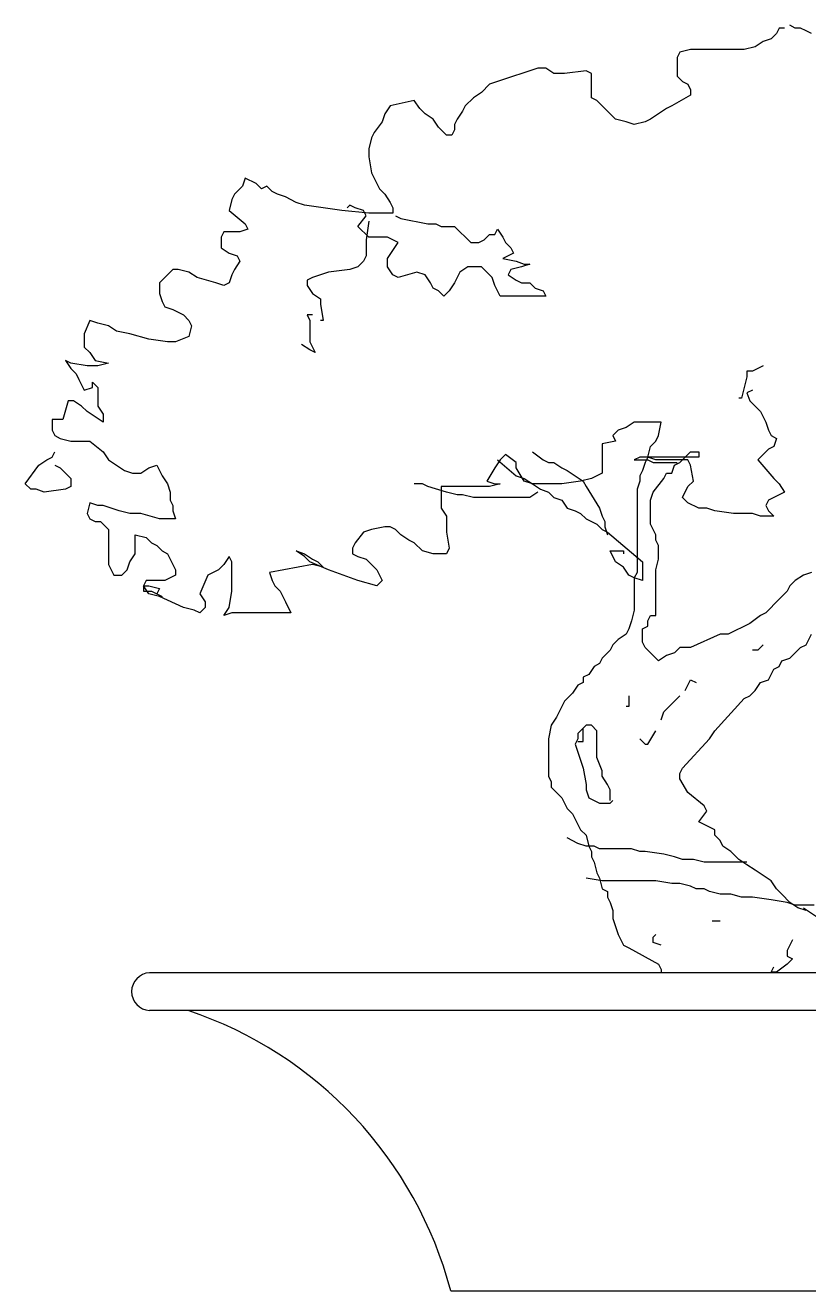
# Model space of a CAD drawing. Header units: millimetres. Extents: x 0 to 25200, y 0 to 17820.
# Drawn here: x 14782.4 to 15000.1, y 10444.2 to 10795.9 of the extents above; entities that cross this region are included whole.
import ezdxf

# ---------------------------------------------------------------- set-up
doc = ezdxf.new("R2010")
doc.units = ezdxf.units.MM
doc.header["$LTSCALE"] = 100
doc.header["$MEASUREMENT"] = 0
doc.layers.add('CO-TREE', color=251, linetype='Continuous')

# ---------------------------------------------------------------- blocks, each defined once
blk = doc.blocks.new('T-302')
at = {"layer": 'CO-TREE'}
for p, q in [((-24.81, 349.42), (-26.3, 347.93)), ((-24.06, 350.91), (-24.81, 349.42)), ((-22.57, 350.91), (-24.06, 350.91)), ((-19.59, 350.91), (-21.08, 351.66)), ((-18.1, 350.91), (-19.59, 350.91)), ((-16.61, 350.17), (-18.1, 350.91)), ((-15.11, 349.42), (-16.61, 350.17)), ((-48.67, 344.95), (-51.65, 344.21)), ((-33.76, 344.95), (-48.67, 344.95)), ((-30.77, 345.7), (-33.76, 344.95)), ((-28.54, 347.19), (-30.77, 345.7)), ((-26.3, 347.93), (-28.54, 347.19)), ((-51.65, 344.21), (-52.4, 342.71)), ((-52.4, 342.71), (-52.4, 337.5)), ((-93.41, 338.99), (-100.12, 336.75)), ((-91.17, 339.73), (-93.41, 338.99)), ((-88.93, 339.73), (-91.17, 339.73)), ((-86.7, 338.24), (-88.93, 339.73)), ((-83.71, 338.24), (-86.7, 338.24)), ((-77.75, 338.99), (-83.71, 338.24)), ((-76.26, 338.24), (-77.75, 338.99)), ((-76.26, 331.53), (-76.26, 338.24)), ((-104.59, 335.26), (-106.83, 333.02)), ((-100.12, 336.75), (-104.59, 335.26)), ((-52.4, 337.5), (-50.91, 336.01)), ((-50.91, 336.01), (-49.41, 335.26)), ((-49.41, 335.26), (-48.67, 333.77)), ((-125.47, 330.79), (-132.18, 329.3)), ((-123.98, 328.55), (-125.47, 330.79)), ((-109.07, 331.53), (-111.3, 329.3)), ((-106.83, 333.02), (-109.07, 331.53)), ((-74.77, 330.79), (-76.26, 331.53)), ((-73.28, 329.3), (-74.77, 330.79)), ((-48.67, 332.28), (-53.89, 329.3)), ((-48.67, 333.77), (-48.67, 332.28)), ((-133.67, 327.06), (-134.42, 324.83)), ((-132.18, 329.3), (-133.67, 327.06)), ((-122.49, 327.06), (-123.98, 328.55)), ((-120.25, 325.57), (-122.49, 327.06)), ((-112.05, 327.81), (-113.54, 325.57)), ((-111.3, 329.3), (-112.05, 327.81)), ((-71.78, 327.81), (-73.28, 329.3)), ((-69.55, 325.57), (-71.78, 327.81)), ((-57.62, 327.06), (-59.85, 325.57)), ((-55.38, 328.55), (-57.62, 327.06)), ((-53.89, 329.3), (-55.38, 328.55)), ((-134.42, 324.83), (-136.66, 321.84)), ((-118.76, 323.33), (-120.25, 325.57)), ((-113.54, 325.57), (-114.29, 324.08)), ((-114.29, 324.08), (-114.29, 322.59)), ((-66.56, 324.83), (-69.55, 325.57)), ((-64.33, 324.08), (-66.56, 324.83)), ((-61.35, 324.83), (-64.33, 324.08)), ((-59.85, 325.57), (-61.35, 324.83)), ((-137.4, 320.35), (-138.15, 317.37)), ((-136.66, 321.84), (-137.4, 320.35)), ((-116.52, 321.1), (-118.76, 323.33)), ((-115.03, 321.1), (-116.52, 321.1)), ((-114.29, 322.59), (-115.03, 321.1)), ((-138.15, 317.37), (-138.15, 315.14)), ((-138.15, 315.14), (-137.4, 310.66)), ((-137.4, 310.66), (-136.66, 309.17)), ((-173.19, 306.94), (-175.43, 304.7)), ((-172.45, 309.17), (-173.19, 306.94)), ((-169.47, 307.68), (-172.45, 309.17)), ((-167.97, 306.19), (-169.47, 307.68)), ((-166.48, 306.94), (-167.97, 306.19)), ((-164.99, 305.45), (-166.48, 306.94)), ((-136.66, 309.17), (-135.17, 306.19)), ((-135.17, 306.19), (-133.67, 304.7)), ((-176.18, 303.21), (-176.92, 300.23)), ((-175.43, 304.7), (-176.18, 303.21)), ((-163.5, 304.7), (-164.99, 305.45)), ((-161.26, 303.96), (-163.5, 304.7)), ((-158.28, 302.46), (-161.26, 303.96)), ((-156.04, 301.72), (-158.28, 302.46)), ((-133.67, 304.7), (-132.18, 302.46)), ((-132.18, 302.46), (-131.44, 300.97)), ((-176.92, 300.23), (-172.45, 296.5)), ((-145.6, 300.23), (-156.04, 301.72)), ((-138.15, 299.48), (-145.6, 300.23)), ((-143.37, 301.72), (-144.11, 300.97)), ((-141.88, 300.97), (-143.37, 301.72)), ((-139.64, 300.23), (-141.88, 300.97)), ((-138.89, 298.74), (-139.64, 300.23)), ((-131.44, 299.48), (-138.15, 299.48)), ((-131.44, 300.97), (-131.44, 299.48)), ((-172.45, 296.5), (-171.7, 295.01)), ((-141.13, 295.76), (-138.89, 298.74)), ((-138.15, 292.77), (-141.13, 295.76)), ((-138.15, 297.25), (-138.89, 292.03)), ((-130.69, 298.74), (-129.2, 297.99)), ((-129.2, 297.99), (-121.74, 296.5)), ((-121.74, 296.5), (-119.51, 296.5)), ((-119.51, 296.5), (-118.02, 295.76)), ((-118.02, 295.76), (-114.29, 295.76)), ((-114.29, 295.76), (-109.81, 291.28)), ((-178.41, 294.27), (-179.16, 292.77)), ((-179.16, 292.77), (-179.16, 289.79)), ((-173.94, 294.27), (-178.41, 294.27)), ((-171.7, 295.01), (-173.94, 294.27)), ((-138.89, 292.03), (-138.89, 287.56)), ((-132.93, 292.77), (-138.15, 292.77)), ((-129.95, 291.28), (-132.93, 292.77)), ((-107.58, 291.28), (-106.08, 292.03)), ((-106.08, 292.03), (-104.59, 293.52)), ((-104.59, 293.52), (-103.1, 293.52)), ((-103.1, 293.52), (-102.36, 295.01)), ((-102.36, 295.01), (-100.86, 292.77)), ((-100.86, 292.77), (-100.12, 291.28)), ((-179.16, 289.79), (-176.92, 288.3)), ((-132.93, 286.81), (-129.95, 291.28)), ((-109.81, 291.28), (-107.58, 291.28)), ((-100.12, 291.28), (-98.63, 289.79)), ((-98.63, 289.79), (-97.88, 288.3)), ((-176.92, 288.3), (-174.68, 287.56)), ((-173.94, 286.07), (-175.43, 283.83)), ((-174.68, 287.56), (-173.94, 286.07)), ((-139.64, 286.07), (-141.13, 284.58)), ((-138.89, 287.56), (-139.64, 286.07)), ((-132.93, 284.58), (-132.93, 286.81)), ((-97.88, 288.3), (-100.86, 286.81)), ((-100.86, 286.81), (-97.14, 286.07)), ((-97.14, 286.07), (-94.9, 285.32)), ((-93.41, 285.32), (-95.65, 284.58)), ((-94.9, 285.32), (-93.41, 285.32)), ((-192.58, 283.83), (-196.31, 280.1)), ((-191.09, 283.83), (-192.58, 283.83)), ((-188.11, 283.08), (-191.09, 283.83)), ((-185.87, 281.59), (-188.11, 283.08)), ((-180.65, 280.1), (-185.87, 281.59)), ((-176.18, 282.34), (-176.92, 280.1)), ((-175.43, 283.83), (-176.18, 282.34)), ((-153.81, 281.59), (-155.3, 280.85)), ((-149.33, 283.08), (-153.81, 281.59)), ((-143.37, 283.83), (-149.33, 283.08)), ((-141.13, 284.58), (-143.37, 283.83)), ((-131.44, 282.34), (-132.93, 284.58)), ((-129.95, 281.59), (-131.44, 282.34)), ((-124.73, 283.08), (-129.95, 281.59)), ((-122.49, 282.34), (-124.73, 283.08)), ((-121, 280.1), (-122.49, 282.34)), ((-113.54, 281.59), (-114.29, 280.1)), ((-112.8, 283.08), (-113.54, 281.59)), ((-110.56, 284.58), (-112.8, 283.08)), ((-106.83, 284.58), (-110.56, 284.58)), ((-103.85, 281.59), (-106.83, 284.58)), ((-103.1, 279.36), (-103.85, 281.59)), ((-98.63, 283.83), (-99.37, 282.34)), ((-99.37, 282.34), (-97.14, 280.85)), ((-95.65, 284.58), (-98.63, 283.83)), ((-196.31, 280.1), (-196.31, 277.12)), ((-178.41, 279.36), (-180.65, 280.1)), ((-176.92, 280.1), (-178.41, 279.36)), ((-155.3, 280.85), (-155.3, 279.36)), ((-155.3, 279.36), (-153.81, 277.12)), ((-120.25, 278.61), (-121, 280.1)), ((-118.76, 277.87), (-120.25, 278.61)), ((-117.27, 276.38), (-118.76, 277.87)), ((-115.78, 277.87), (-117.27, 276.38)), ((-114.29, 280.1), (-115.78, 277.87)), ((-101.61, 276.38), (-103.1, 279.36)), ((-97.14, 280.85), (-95.65, 280.1)), ((-95.65, 280.1), (-93.41, 280.1)), ((-93.41, 280.1), (-91.92, 278.61)), ((-91.92, 278.61), (-89.68, 277.87)), ((-89.68, 277.87), (-88.93, 276.38)), ((-196.31, 277.12), (-195.56, 274.89)), ((-195.56, 274.89), (-194.82, 273.39)), ((-153.81, 277.12), (-151.57, 275.63)), ((-151.57, 275.63), (-151.57, 274.14)), ((-88.93, 276.38), (-101.61, 276.38)), ((-194.82, 273.39), (-192.58, 272.65)), ((-192.58, 272.65), (-191.09, 271.9)), ((-191.09, 271.9), (-189.6, 271.16)), ((-189.6, 271.16), (-188.11, 269.67)), ((-153.81, 271.16), (-155.3, 271.16)), ((-155.3, 271.16), (-154.55, 269.67)), ((-151.57, 274.14), (-150.82, 269.67)), ((-215.7, 269.67), (-217.19, 265.94)), ((-213.46, 268.92), (-215.7, 269.67)), ((-210.48, 268.18), (-213.46, 268.92)), ((-208.24, 266.69), (-210.48, 268.18)), ((-188.11, 269.67), (-187.36, 268.18)), ((-187.36, 268.18), (-188.11, 265.2)), ((-154.55, 269.67), (-154.55, 263.7)), ((-150.82, 269.67), (-151.57, 269.67)), ((-217.19, 265.94), (-217.19, 262.21)), ((-204.51, 265.94), (-208.24, 266.69)), ((-199.29, 264.45), (-204.51, 265.94)), ((-194.07, 263.7), (-199.29, 264.45)), ((-188.11, 265.2), (-191.84, 263.7)), ((-217.19, 262.21), (-215.7, 260.72)), ((-215.7, 260.72), (-214.2, 258.49)), ((-191.84, 263.7), (-194.07, 263.7)), ((-154.55, 261.47), (-156.79, 262.96)), ((-154.55, 263.7), (-153.06, 260.72)), ((-153.06, 260.72), (-154.55, 261.47)), ((-220.92, 257.74), (-222.41, 258.49)), ((-222.41, 258.49), (-220.92, 256.25)), ((-216.44, 257), (-220.92, 257.74)), ((-213.46, 257), (-216.44, 257)), ((-214.2, 258.49), (-210.48, 257.74)), ((-210.48, 257.74), (-213.46, 257)), ((-28.54, 257), (-31.52, 255.51)), ((-220.92, 256.25), (-219.42, 254.76)), ((-219.42, 254.76), (-218.68, 253.27)), ((-218.68, 253.27), (-217.93, 251.78)), ((-33.01, 254.01), (-34.5, 248.05)), ((-31.52, 255.51), (-33.01, 255.51)), ((-33.01, 255.51), (-33.01, 254.01)), ((-217.93, 251.78), (-217.19, 250.29)), ((-217.19, 250.29), (-214.95, 251.03)), ((-214.95, 251.03), (-214.95, 252.52)), ((-214.95, 252.52), (-213.46, 251.03)), ((-213.46, 251.03), (-213.46, 245.82)), ((-31.52, 250.29), (-33.01, 249.54)), ((-221.66, 247.31), (-223.15, 242.09)), ((-220.17, 247.31), (-221.66, 247.31)), ((-217.93, 245.82), (-220.17, 247.31)), ((-34.5, 248.05), (-35.25, 248.05)), ((-33.01, 249.54), (-32.26, 247.31)), ((-32.26, 247.31), (-29.28, 244.33)), ((-216.44, 244.33), (-217.93, 245.82)), ((-214.2, 242.83), (-216.44, 244.33)), ((-211.97, 241.34), (-214.2, 242.83)), ((-213.46, 245.82), (-211.97, 243.58)), ((-211.97, 243.58), (-211.97, 241.34)), ((-29.28, 244.33), (-28.54, 242.83)), ((-28.54, 242.83), (-27.79, 241.34)), ((-223.15, 242.09), (-226.14, 242.09)), ((-226.14, 242.09), (-226.14, 239.11)), ((-66.56, 239.85), (-68.8, 239.11)), ((-64.33, 241.34), (-66.56, 239.85)), ((-56.87, 241.34), (-64.33, 241.34)), ((-57.62, 237.62), (-56.87, 241.34)), ((-27.79, 241.34), (-27.04, 239.11)), ((-226.14, 239.11), (-225.39, 237.62)), ((-225.39, 237.62), (-223.9, 236.87)), ((-223.9, 236.87), (-220.92, 236.13)), ((-220.92, 236.13), (-215.7, 236.13)), ((-215.7, 236.13), (-211.97, 233.14)), ((-69.55, 236.13), (-73.28, 235.38)), ((-68.8, 239.11), (-70.29, 237.62)), ((-70.29, 237.62), (-69.55, 236.13)), ((-59.85, 234.64), (-58.36, 236.13)), ((-58.36, 236.13), (-57.62, 237.62)), ((-27.04, 239.11), (-26.3, 237.62)), ((-26.3, 237.62), (-24.81, 236.87)), ((-24.81, 236.87), (-25.55, 234.64)), ((-226.14, 231.65), (-225.39, 233.14)), ((-211.97, 233.14), (-210.48, 230.91)), ((-100.12, 232.4), (-101.61, 230.91)), ((-97.14, 230.16), (-100.12, 232.4)), ((-92.66, 233.14), (-89.68, 230.91)), ((-73.28, 235.38), (-73.28, 227.18)), ((-60.6, 231.65), (-59.85, 234.64)), ((-51.65, 230.16), (-48.67, 233.14)), ((-48.67, 233.14), (-46.43, 233.14)), ((-46.43, 233.14), (-46.43, 231.65)), ((-27.04, 233.89), (-30.03, 230.91)), ((-25.55, 234.64), (-27.04, 233.89)), ((-233.59, 224.2), (-229.86, 229.42)), ((-229.86, 229.42), (-227.63, 230.91)), ((-227.63, 230.91), (-226.14, 231.65)), ((-225.39, 229.42), (-223.9, 228.67)), ((-223.9, 228.67), (-222.41, 227.18)), ((-210.48, 230.91), (-206, 227.93)), ((-201.53, 227.18), (-199.29, 228.67)), ((-199.29, 228.67), (-197.05, 229.42)), ((-197.05, 229.42), (-195.56, 226.44)), ((-103.1, 228.67), (-105.34, 224.95)), ((-101.61, 230.91), (-103.1, 228.67)), ((-102.36, 230.91), (-97.14, 226.44)), ((-97.14, 228.67), (-97.14, 230.16)), ((-94.9, 224.95), (-97.14, 228.67)), ((-89.68, 230.91), (-88.19, 230.16)), ((-88.19, 230.16), (-86.7, 230.16)), ((-86.7, 230.16), (-84.46, 228.67)), ((-84.46, 228.67), (-82.97, 227.93)), ((-62.84, 231.65), (-64.33, 230.91)), ((-64.33, 230.91), (-60.6, 230.91)), ((-46.43, 231.65), (-62.84, 231.65)), ((-61.35, 230.16), (-62.09, 227.93)), ((-60.6, 231.65), (-61.35, 230.16)), ((-58.36, 231.65), (-60.6, 231.65)), ((-58.36, 230.91), (-60.6, 231.65)), ((-60.6, 230.91), (-59.11, 230.16)), ((-59.11, 230.16), (-52.4, 230.16)), ((-49.41, 230.91), (-58.36, 230.91)), ((-53.89, 227.18), (-53.14, 229.42)), ((-53.14, 229.42), (-51.65, 230.16)), ((-48.67, 229.42), (-49.41, 230.91)), ((-47.92, 224.95), (-48.67, 229.42)), ((-30.03, 230.91), (-25.55, 225.69)), ((-222.41, 227.18), (-220.92, 225.69)), ((-220.92, 225.69), (-220.92, 223.45)), ((-206, 227.93), (-203.77, 227.18)), ((-203.77, 227.18), (-201.53, 227.18)), ((-195.56, 226.44), (-194.07, 224.2)), ((-97.14, 226.44), (-94.9, 225.69)), ((-94.9, 225.69), (-92.66, 224.2)), ((-82.97, 227.93), (-78.5, 224.95)), ((-76.26, 225.69), (-79.24, 224.95)), ((-74.77, 226.44), (-76.26, 225.69)), ((-73.28, 227.18), (-74.77, 226.44)), ((-62.09, 227.93), (-62.84, 226.44)), ((-62.84, 226.44), (-62.84, 224.95)), ((-59.11, 221.96), (-56.13, 225.69)), ((-56.13, 225.69), (-55.38, 227.18)), ((-55.38, 227.18), (-53.89, 227.18)), ((-25.55, 225.69), (-24.06, 224.2)), ((-232.1, 222.71), (-233.59, 224.2)), ((-230.61, 222.71), (-232.1, 222.71)), ((-228.37, 221.96), (-230.61, 222.71)), ((-222.41, 222.71), (-228.37, 221.96)), ((-220.92, 223.45), (-222.41, 222.71)), ((-194.07, 224.2), (-193.33, 221.96)), ((-193.33, 221.96), (-193.33, 219.73)), ((-123.23, 224.2), (-125.47, 224.2)), ((-121.74, 223.45), (-123.23, 224.2)), ((-116.52, 221.96), (-121.74, 223.45)), ((-104.59, 223.45), (-118.02, 223.45)), ((-118.02, 223.45), (-118.02, 217.49)), ((-113.54, 221.22), (-116.52, 221.96)), ((-105.34, 224.95), (-103.1, 224.2)), ((-101.61, 224.2), (-104.59, 223.45)), ((-103.1, 224.2), (-101.61, 224.2)), ((-92.66, 224.2), (-94.9, 224.95)), ((-91.17, 221.96), (-93.41, 220.47)), ((-92.66, 224.2), (-90.43, 222.71)), ((-84.46, 224.2), (-92.66, 224.2)), ((-90.43, 222.71), (-88.19, 221.96)), ((-88.19, 221.96), (-86.7, 220.47)), ((-79.24, 224.95), (-84.46, 224.2)), ((-78.5, 224.95), (-77.75, 223.45)), ((-77.75, 223.45), (-74.02, 217.49)), ((-62.84, 224.95), (-63.58, 222.71)), ((-63.58, 222.71), (-63.58, 199.6)), ((-59.85, 219.73), (-59.11, 221.96)), ((-50.91, 220.47), (-49.41, 223.45)), ((-49.41, 223.45), (-47.92, 224.95)), ((-24.06, 224.2), (-22.57, 221.96)), ((-22.57, 221.96), (-24.06, 221.22)), ((-215.7, 218.98), (-216.44, 216)), ((-213.46, 218.24), (-215.7, 218.98)), ((-211.97, 218.24), (-213.46, 218.24)), ((-209.73, 217.49), (-211.97, 218.24)), ((-193.33, 219.73), (-192.58, 218.24)), ((-192.58, 218.24), (-192.58, 216.75)), ((-112.05, 221.22), (-113.54, 221.22)), ((-109.07, 220.47), (-112.05, 221.22)), ((-93.41, 220.47), (-109.07, 220.47)), ((-86.7, 220.47), (-84.46, 219.73)), ((-84.46, 219.73), (-82.97, 217.49)), ((-59.85, 213.02), (-59.85, 219.73)), ((-49.41, 218.98), (-50.91, 220.47)), ((-46.43, 217.49), (-49.41, 218.98)), ((-27.04, 219.73), (-27.79, 218.24)), ((-27.79, 218.24), (-27.04, 216.75)), ((-24.06, 221.22), (-27.04, 219.73)), ((-216.44, 216), (-215.7, 214.51)), ((-207.49, 216.75), (-209.73, 217.49)), ((-204.51, 216), (-207.49, 216.75)), ((-201.53, 216), (-204.51, 216)), ((-196.31, 214.51), (-201.53, 216)), ((-192.58, 216.75), (-191.84, 214.51)), ((-118.02, 217.49), (-116.52, 215.26)), ((-116.52, 215.26), (-116.52, 210.78)), ((-82.97, 217.49), (-80.73, 216.75)), ((-80.73, 216.75), (-79.24, 216)), ((-79.24, 216), (-77.75, 214.51)), ((-74.02, 217.49), (-73.28, 215.26)), ((-73.28, 215.26), (-72.53, 213.76)), ((-44.2, 217.49), (-46.43, 217.49)), ((-41.96, 216.75), (-44.2, 217.49)), ((-36.74, 216), (-41.96, 216.75)), ((-31.52, 216), (-36.74, 216)), ((-29.28, 215.26), (-31.52, 216)), ((-25.55, 215.26), (-29.28, 215.26)), ((-27.04, 216.75), (-25.55, 215.26)), ((-215.7, 214.51), (-214.2, 213.76)), ((-214.2, 213.76), (-212.71, 213.76)), ((-212.71, 213.76), (-210.48, 211.53)), ((-210.48, 211.53), (-210.48, 201.84)), ((-191.84, 214.51), (-196.31, 214.51)), ((-137.4, 211.53), (-139.64, 210.78)), ((-133.67, 212.27), (-137.4, 211.53)), ((-132.18, 212.27), (-133.67, 212.27)), ((-130.69, 211.53), (-132.18, 212.27)), ((-129.2, 210.04), (-130.69, 211.53)), ((-77.75, 214.51), (-76.26, 213.76)), ((-76.26, 213.76), (-74.77, 213.02)), ((-74.77, 213.02), (-73.28, 211.53)), ((-73.28, 211.53), (-71.78, 210.78)), ((-72.53, 213.76), (-72.53, 212.27)), ((-72.53, 212.27), (-71.78, 210.04)), ((-59.11, 211.53), (-59.85, 213.02)), ((-58.36, 210.04), (-59.11, 211.53)), ((-203.02, 204.82), (-203.02, 210.04)), ((-203.02, 210.04), (-200.04, 209.29)), ((-200.04, 209.29), (-198.55, 207.8)), ((-198.55, 207.8), (-197.05, 207.06)), ((-141.88, 207.8), (-142.62, 206.31)), ((-139.64, 210.78), (-141.88, 207.8)), ((-126.96, 208.55), (-129.2, 210.04)), ((-125.47, 207.8), (-126.96, 208.55)), ((-123.23, 205.57), (-125.47, 207.8)), ((-116.52, 210.78), (-115.78, 206.31)), ((-71.78, 210.78), (-62.09, 202.58)), ((-58.36, 208.55), (-58.36, 210.04)), ((-57.62, 207.06), (-58.36, 208.55)), ((-204.51, 202.58), (-203.02, 204.82)), ((-197.05, 207.06), (-195.56, 205.57)), ((-195.56, 205.57), (-194.07, 204.82)), ((-194.07, 204.82), (-191.84, 200.35)), ((-176.92, 204.08), (-178.41, 201.84)), ((-176.18, 202.58), (-176.92, 204.08)), ((-156.04, 204.08), (-158.28, 205.57)), ((-158.28, 205.57), (-156.04, 204.82)), ((-156.04, 204.82), (-153.81, 203.33)), ((-154.55, 202.58), (-156.04, 204.08)), ((-142.62, 206.31), (-142.62, 204.82)), ((-142.62, 204.82), (-141.13, 204.08)), ((-141.13, 204.08), (-138.89, 203.33)), ((-120.25, 204.82), (-123.23, 205.57)), ((-116.52, 204.82), (-120.25, 204.82)), ((-115.78, 206.31), (-116.52, 204.82)), ((-69.55, 202.58), (-71.04, 205.57)), ((-71.04, 205.57), (-67.31, 205.57)), ((-67.31, 205.57), (-67.31, 204.82)), ((-57.62, 203.33), (-57.62, 207.06)), ((-210.48, 201.84), (-209.73, 200.35)), ((-205.26, 200.35), (-204.51, 202.58)), ((-178.41, 201.84), (-179.9, 200.35)), ((-176.18, 194.39), (-176.18, 202.58)), ((-153.81, 201.84), (-165.74, 199.6)), ((-149.33, 200.35), (-154.55, 202.58)), ((-153.81, 203.33), (-152.32, 202.58)), ((-150.82, 201.09), (-153.81, 201.84)), ((-152.32, 202.58), (-150.82, 201.09)), ((-138.89, 203.33), (-135.91, 200.35)), ((-67.31, 201.09), (-69.55, 202.58)), ((-65.82, 198.86), (-67.31, 201.09)), ((-62.09, 202.58), (-62.09, 197.37)), ((-58.36, 200.35), (-57.62, 203.33)), ((-209.73, 200.35), (-208.99, 198.86)), ((-208.99, 198.86), (-206.75, 198.86)), ((-206.75, 198.86), (-205.26, 200.35)), ((-200.04, 197.37), (-200.78, 195.88)), ((-194.82, 197.37), (-200.04, 197.37)), ((-191.84, 198.86), (-194.82, 197.37)), ((-191.84, 200.35), (-191.84, 198.86)), ((-182.89, 198.86), (-185.12, 193.64)), ((-179.9, 200.35), (-182.89, 198.86)), ((-165.74, 199.6), (-164.99, 197.37)), ((-164.99, 197.37), (-164.25, 195.88)), ((-141.13, 197.37), (-149.33, 200.35)), ((-135.91, 195.88), (-141.13, 197.37)), ((-135.91, 200.35), (-135.17, 198.86)), ((-134.42, 197.37), (-135.91, 195.88)), ((-135.17, 198.86), (-134.42, 197.37)), ((-64.33, 198.11), (-65.82, 198.86)), ((-63.58, 199.6), (-64.33, 198.11)), ((-64.33, 198.11), (-64.33, 189.17)), ((-62.09, 197.37), (-64.33, 198.11)), ((-58.36, 187.68), (-58.36, 200.35)), ((-19.59, 197.37), (-21.08, 195.88)), ((-17.35, 198.86), (-19.59, 197.37)), ((-15.11, 199.6), (-17.35, 198.86)), ((-199.29, 193.64), (-200.78, 195.88)), ((-200.78, 195.88), (-199.29, 195.88)), ((-200.78, 195.88), (-200.78, 194.39)), ((-200.78, 194.39), (-198.55, 194.39)), ((-199.29, 195.88), (-196.31, 195.13)), ((-196.31, 192.89), (-199.29, 193.64)), ((-198.55, 194.39), (-197.05, 193.64)), ((-196.31, 195.13), (-197.05, 193.64)), ((-197.05, 193.64), (-195.56, 192.89)), ((-185.12, 193.64), (-183.63, 191.4)), ((-176.92, 189.91), (-176.18, 194.39)), ((-164.25, 195.88), (-162.75, 194.39)), ((-162.75, 194.39), (-162.01, 192.89)), ((-21.83, 194.39), (-24.06, 192.15)), ((-21.08, 195.88), (-21.83, 194.39)), ((-189.6, 189.91), (-196.31, 192.89)), ((-186.62, 189.17), (-189.6, 189.91)), ((-183.63, 189.91), (-185.12, 188.42)), ((-183.63, 191.4), (-183.63, 189.91)), ((-178.41, 187.68), (-176.92, 189.91)), ((-162.01, 192.89), (-161.26, 191.4)), ((-161.26, 191.4), (-159.77, 188.42)), ((-24.06, 192.15), (-27.79, 188.42)), ((-185.12, 188.42), (-186.62, 189.17)), ((-176.18, 188.42), (-178.41, 187.68)), ((-159.77, 188.42), (-176.18, 188.42)), ((-64.33, 189.17), (-65.07, 186.19)), ((-60.6, 186.19), (-59.85, 187.68)), ((-59.85, 187.68), (-58.36, 187.68)), ((-29.28, 187.68), (-32.26, 185.44)), ((-27.79, 188.42), (-29.28, 187.68)), ((-65.82, 183.95), (-66.56, 182.46)), ((-65.07, 186.19), (-65.82, 183.95)), ((-62.09, 183.95), (-60.6, 184.7)), ((-62.09, 180.22), (-62.09, 183.95)), ((-60.6, 184.7), (-60.6, 186.19)), ((-32.26, 185.44), (-38.23, 182.46)), ((-70.29, 179.48), (-71.04, 177.99)), ((-68.8, 180.97), (-70.29, 179.48)), ((-66.56, 182.46), (-68.8, 180.97)), ((-61.35, 178.73), (-62.09, 180.22)), ((-40.47, 182.46), (-48.67, 178.73)), ((-38.23, 182.46), (-40.47, 182.46)), ((-28.54, 179.48), (-30.03, 177.99)), ((-18.1, 178.73), (-16.61, 179.48)), ((-16.61, 179.48), (-15.11, 182.46)), ((-71.04, 177.99), (-73.28, 175.75)), ((-59.85, 177.24), (-61.35, 178.73)), ((-57.62, 175.01), (-59.85, 177.24)), ((-55.38, 176.5), (-57.62, 175.01)), ((-53.14, 177.24), (-55.38, 176.5)), ((-51.65, 178.73), (-53.14, 177.24)), ((-48.67, 178.73), (-51.65, 178.73)), ((-30.03, 177.99), (-31.52, 177.99)), ((-21.08, 175.75), (-18.1, 178.73)), ((-75.51, 173.51), (-77, 171.28)), ((-74.02, 174.26), (-75.51, 173.51)), ((-73.28, 175.75), (-74.02, 174.26)), ((-26.3, 171.28), (-25.55, 172.77)), ((-25.55, 172.77), (-24.06, 173.51)), ((-24.06, 173.51), (-23.32, 175.01)), ((-23.32, 175.01), (-21.08, 175.75)), ((-78.5, 169.04), (-79.99, 168.3)), ((-77, 171.28), (-78.5, 170.53)), ((-78.5, 170.53), (-78.5, 169.04)), ((-49.41, 168.3), (-48.67, 169.79)), ((-48.67, 169.79), (-47.18, 169.04)), ((-30.77, 166.81), (-29.28, 169.04)), ((-29.28, 169.04), (-27.04, 169.79)), ((-27.04, 169.79), (-26.3, 171.28)), ((-81.48, 166.06), (-83.71, 163.82)), ((-79.99, 168.3), (-81.48, 166.06)), ((-65.82, 165.32), (-65.82, 162.33)), ((-53.14, 163.82), (-51.65, 165.32)), ((-50.16, 166.81), (-49.41, 168.3)), ((-33.76, 164.57), (-32.26, 165.32)), ((-32.26, 165.32), (-30.77, 166.81)), ((-84.46, 162.33), (-85.95, 159.35)), ((-83.71, 163.82), (-84.46, 162.33)), ((-65.82, 162.33), (-66.56, 162.33)), ((-56.13, 160.84), (-54.63, 162.33)), ((-54.63, 162.33), (-53.14, 163.82)), ((-41.96, 155.63), (-33.76, 164.57)), ((-85.95, 159.35), (-87.44, 157.12)), ((-56.87, 158.61), (-56.13, 160.84)), ((-87.44, 157.12), (-88.19, 153.39)), ((-77.75, 157.12), (-79.99, 154.88)), ((-79.99, 154.88), (-79.99, 153.39)), ((-78.5, 152.64), (-78.5, 156.37)), ((-76.26, 157.12), (-77.75, 157.12)), ((-74.77, 155.63), (-76.26, 157.12)), ((-74.77, 148.17), (-74.77, 155.63)), ((-60.6, 151.9), (-58.36, 155.63)), ((-43.45, 153.39), (-41.96, 155.63)), ((-88.19, 153.39), (-88.19, 142.95)), ((-79.99, 153.39), (-80.73, 151.9)), ((-80.73, 151.9), (-78.5, 145.19)), ((-79.99, 152.64), (-78.5, 152.64)), ((-62.84, 153.39), (-61.35, 151.9)), ((-61.35, 151.9), (-60.6, 151.9)), ((-50.91, 145.19), (-43.45, 153.39)), ((-73.28, 144.45), (-74.77, 148.17)), ((-78.5, 145.19), (-77.75, 140.72)), ((-73.28, 142.95), (-73.28, 144.45)), ((-51.65, 143.7), (-50.91, 145.19)), ((-88.19, 142.95), (-87.44, 141.46)), ((-87.44, 141.46), (-87.44, 139.97)), ((-77.75, 140.72), (-77.75, 139.23)), ((-71.78, 140.72), (-73.28, 142.95)), ((-71.04, 139.23), (-71.78, 140.72)), ((-51.65, 142.21), (-51.65, 143.7)), ((-49.41, 138.48), (-51.65, 142.21)), ((-87.44, 139.97), (-84.46, 136.99)), ((-77.75, 139.23), (-77, 136.99)), ((-71.04, 136.25), (-71.04, 139.23)), ((-44.94, 134.76), (-49.41, 138.48)), ((-84.46, 136.99), (-83.71, 135.5)), ((-83.71, 135.5), (-82.97, 134.01)), ((-82.97, 134.01), (-81.48, 132.52)), ((-77, 136.99), (-74.02, 135.5)), ((-74.02, 135.5), (-71.04, 135.5)), ((-71.04, 135.5), (-70.29, 136.25)), ((-44.2, 133.26), (-44.94, 134.76)), ((-81.48, 132.52), (-80.73, 131.03)), ((-80.73, 131.03), (-79.24, 128.05)), ((-46.43, 130.28), (-44.2, 133.26)), ((-41.96, 128.05), (-46.43, 130.28)), ((-79.24, 128.05), (-77.75, 126.56)), ((-41.96, 126.56), (-41.96, 128.05)), ((-79.99, 124.32), (-82.97, 125.81)), ((-77.75, 123.57), (-79.99, 124.32)), ((-77.75, 126.56), (-77, 123.57)), ((-75.51, 123.57), (-77.75, 123.57)), ((-77, 123.57), (-76.26, 122.08)), ((-74.02, 122.83), (-75.51, 123.57)), ((-40.47, 125.07), (-41.96, 126.56)), ((-39.72, 123.57), (-40.47, 125.07)), ((-37.48, 122.08), (-39.72, 123.57)), ((-76.26, 122.08), (-76.26, 120.59)), ((-76.26, 120.59), (-75.51, 119.1)), ((-65.07, 122.83), (-74.02, 122.83)), ((-62.84, 122.08), (-65.07, 122.83)), ((-61.35, 122.08), (-62.84, 122.08)), ((-56.13, 121.34), (-61.35, 122.08)), ((-53.14, 120.59), (-56.13, 121.34)), ((-50.91, 119.85), (-53.14, 120.59)), ((-47.92, 119.85), (-50.91, 119.85)), ((-44.94, 119.1), (-47.92, 119.85)), ((-35.25, 119.85), (-37.48, 122.08)), ((-33.01, 118.36), (-35.25, 119.85)), ((-75.51, 119.1), (-74.77, 116.12)), ((-74.77, 116.12), (-74.02, 114.63)), ((-33.01, 119.1), (-44.94, 119.1)), ((-30.77, 116.87), (-33.01, 118.36)), ((-26.3, 113.88), (-30.77, 116.87)), ((-73.28, 113.88), (-77.75, 114.63)), ((-74.02, 114.63), (-73.28, 111.65)), ((-58.36, 113.88), (-73.28, 113.88)), ((-53.89, 113.14), (-58.36, 113.88)), ((-51.65, 113.14), (-53.89, 113.14)), ((-48.67, 112.39), (-51.65, 113.14)), ((-24.81, 111.65), (-26.3, 113.88)), ((-73.28, 111.65), (-71.78, 110.9)), ((-71.78, 110.9), (-71.78, 109.41)), ((-71.78, 109.41), (-71.04, 107.92)), ((-47.18, 111.65), (-48.67, 112.39)), ((-44.94, 111.65), (-47.18, 111.65)), ((-43.45, 110.9), (-44.94, 111.65)), ((-40.47, 110.16), (-43.45, 110.9)), ((-37.48, 110.16), (-40.47, 110.16)), ((-34.5, 109.41), (-37.48, 110.16)), ((-31.52, 109.41), (-34.5, 109.41)), ((-26.3, 108.67), (-31.52, 109.41)), ((-23.32, 110.16), (-24.81, 111.65)), ((-21.08, 107.92), (-23.32, 110.16)), ((-71.04, 107.92), (-70.29, 105.69)), ((-70.29, 105.69), (-70.29, 103.45)), ((-21.83, 107.92), (-26.3, 108.67)), ((-19.59, 107.18), (-21.83, 107.92)), ((-18.84, 106.43), (-21.08, 107.92)), ((-14.37, 107.18), (-19.59, 107.18)), ((-16.61, 105.69), (-18.84, 106.43)), ((-17.35, 106.43), (-12.88, 103.45)), ((-70.29, 103.45), (-68.8, 98.98)), ((-40.47, 102.7), (-42.7, 102.7)), ((-68.8, 98.98), (-67.31, 96)), ((-59.11, 98.23), (-58.36, 98.98)), ((-67.31, 96), (-65.82, 95.25)), ((-65.82, 95.25), (-57.62, 90.78)), ((-59.11, 96.74), (-59.11, 98.23)), ((-56.87, 96), (-59.11, 96.74)), ((-21.08, 96), (-21.83, 94.51)), ((-20.33, 97.49), (-21.08, 96)), ((-21.83, 94.51), (-21.83, 93.01)), ((-21.83, 93.01), (-20.33, 92.27)), ((-20.33, 92.27), (-21.83, 90.78)), ((198.64, 88.37), (-199.1, 88.37)), ((-57.62, 90.78), (-56.87, 89.29)), ((-56.87, 89.29), (-56.87, 88.37)), ((-26.3, 88.54), (-25.55, 90.03)), ((-24.81, 88.54), (-26.3, 88.54)), ((-21.83, 90.78), (-24.81, 88.54)), ((198.64, 77.86), (-199.1, 77.86)), ((-115.36, 0), (115.36, 0))]:
    blk.add_line(p, q, dxfattribs=at)
for centre, radius, start, end in [((-198.78, 83.11), 5.26, 93.5016, 266.4984), ((-224.18, -28.87), 112.59, 14.86, 71.4418)]:
    blk.add_arc(centre, radius, start, end, dxfattribs=at)

msp = doc.modelspace()

# ---------------------------------------------------------------- block references
at = {"layer": 'CO-TREE'}
msp.add_blockref('T-302', (15015.95, 10444.19), dxfattribs=at)

doc.saveas('drawing.dxf')
